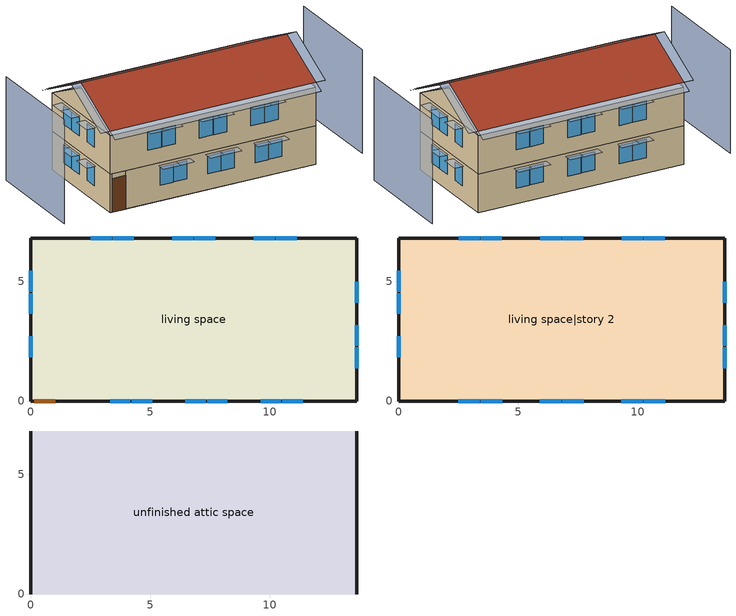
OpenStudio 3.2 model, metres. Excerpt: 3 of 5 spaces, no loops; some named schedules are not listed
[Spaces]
living space
 floor foundation (FloorFndGrndFinSlab): 0,0 0,6.82 13.63,6.82 13.63,0 z0
 wall outside (WallExtInsFin): 0,6.82 0,0 0.13,0 1.05,0 13.63,0 13.63,6.82 0,6.82 z0:2.44
 window (WindowConstruction): 3.32,0 4.16,0 / 4.22,0 5.07,0 / 6.46,0 7.31,0 / 7.37,0 8.22,0 / 9.61,0 10.45,0 / 10.52,0 11.36,0 z1:2.13; 11.12,6.82 10.25,6.82 / 10.19,6.82 9.33,6.82 / 7.71,6.82 6.85,6.82 / 6.79,6.82 5.92,6.82 / 4.3,6.82 3.44,6.82 / 3.38,6.82 2.51,6.82 / 0,5.44 0,4.57 / 0,4.51 0,3.65 / 0,2.7 0,1.84 / 13.63,1.38 13.63,2.24 / 13.63,2.3 13.63,3.17 / 13.63,4.11 13.63,4.98 z0.98:2.13
 door (Door): 0.15,0 1.02,0 z0:2.13
living space|story 2
 floor to living space (FloorFinUninsFin): 0,0 0,6.82 13.63,6.82 13.63,0 z2.44
 wall outside (WallExtInsFin): 0,6.82 0,0 13.63,0 13.63,6.82 0,6.82 z2.44:4.88
 window (WindowConstruction): 2.5,0 3.38,0 / 3.44,0 4.32,0 / 5.9,0 6.79,0 / 6.85,0 7.73,0 / 9.31,0 10.19,0 / 10.25,0 11.14,0 z3.4:4.57; 11.12,6.82 10.25,6.82 / 10.19,6.82 9.33,6.82 / 7.71,6.82 6.85,6.82 / 6.79,6.82 5.92,6.82 / 4.3,6.82 3.44,6.82 / 3.38,6.82 2.51,6.82 / 0,5.44 0,4.57 / 0,4.51 0,3.65 / 0,2.7 0,1.84 / 13.63,1.38 13.63,2.24 / 13.63,2.3 13.63,3.17 / 13.63,4.11 13.63,4.98 z3.42:4.57
unfinished attic space
 floor to living space|story 2 (FloorFinInsUnfinAttic): 0,6.82 13.63,6.82 13.63,0 0,0 z4.88
 wall outside (WallExtUninsUnfin): 0,3.41,6.58 0,6.82,4.88 0,0,4.88; 13.63,3.41,6.58 13.63,0,4.88 13.63,6.82,4.88
 roof outside (RoofUnfinInsExt): 13.63,3.41,6.89 0,3.41,6.89 0,0,5.18 13.63,0,5.18; 0,3.41,6.89 13.63,3.41,6.89 13.63,6.82,5.18 0,6.82,5.18
shading: -3.05,6.82 -3.05,0 / 16.68,0 16.68,6.82 z0:6.58; 13.63,4.11 13.63,4.98 / 4.3,6.82 3.44,6.82 / 10.19,6.82 9.33,6.82 / 13.63,1.38 13.63,2.24 / 0,4.51 0,3.65 / 6.79,6.82 5.92,6.82 / 0,5.44 0,4.57 / 11.12,6.82 10.25,6.82 / 7.71,6.82 6.85,6.82 / 13.63,2.3 13.63,3.17 / 3.38,6.82 2.51,6.82 / 0,2.7 0,1.84 z0.98:2.13; 13.63,4.11 13.63,4.98 / 13.63,2.3 13.63,3.17 / 13.63,1.38 13.63,2.24 / 0,4.51 0,3.65 / 3.38,6.82 2.51,6.82 / 10.19,6.82 9.33,6.82 / 7.71,6.82 6.85,6.82 / 11.12,6.82 10.25,6.82 / 6.79,6.82 5.92,6.82 / 4.3,6.82 3.44,6.82 / 0,5.44 0,4.57 / 0,2.7 0,1.84 z3.42:4.57; 7.37,0 8.22,0 / 6.46,0 7.31,0 / 3.32,0 4.16,0 / 4.22,0 5.07,0 / 10.52,0 11.36,0 / 9.61,0 10.45,0 z1:2.13; 9.31,0 10.19,0 / 5.9,0 6.79,0 / 3.44,0 4.32,0 / 10.25,0 11.14,0 / 2.5,0 3.38,0 / 6.85,0 7.73,0 z3.4:4.57; 14.24,0,5.18 14.24,3.41,6.89 13.63,3.41,6.89 13.63,0,5.18; -0.61,3.41,6.89 -0.61,0,5.18 0,0,5.18 0,3.41,6.89; 0,-0.61,4.88 13.63,-0.61,4.88 13.63,0,5.18 0,0,5.18; -0.61,6.82,5.18 -0.61,3.41,6.89 0,3.41,6.89 0,6.82,5.18; 14.24,3.41,6.89 14.24,6.82,5.18 13.63,6.82,5.18 13.63,3.41,6.89; 13.63,7.43,4.88 0,7.43,4.88 0,6.82,5.18 13.63,6.82,5.18; 13.63,5.13 13.63,3.96 14.24,3.96 14.24,5.13 z2.29; 13.63,5.13 13.63,3.96 14.24,3.96 14.24,5.13 z4.72; 13.63,3.32 13.63,2.15 14.24,2.15 14.24,3.32 z4.72; 13.63,2.39 13.63,1.22 14.24,1.22 14.24,2.39 z4.72; 3.29,6.82 4.46,6.82 4.46,7.43 3.29,7.43 z2.29; 8.37,0 7.22,0 7.22,-0.61 8.37,-0.61 z2.29; 7.46,0 6.31,0 6.31,-0.61 7.46,-0.61 z2.29; 9.18,6.82 10.35,6.82 10.35,7.43 9.18,7.43 z2.29; 4.32,0 3.16,0 3.16,-0.61 4.32,-0.61 z2.29; 10.35,0 9.16,0 9.16,-0.61 10.35,-0.61 z4.72; 13.63,2.39 13.63,1.22 14.24,1.22 14.24,2.39 z2.29; 5.22,0 4.07,0 4.07,-0.61 5.22,-0.61 z2.29; 11.52,0 10.36,0 10.36,-0.61 11.52,-0.61 z2.29; 0,3.5 0,4.67 -0.61,4.67 -0.61,3.5 z4.72; 6.94,0 5.75,0 5.75,-0.61 6.94,-0.61 z4.72; 2.36,6.82 3.53,6.82 3.53,7.43 2.36,7.43 z4.72; 0,3.5 0,4.67 -0.61,4.67 -0.61,3.5 z2.29; 4.47,0 3.29,0 3.29,-0.61 4.47,-0.61 z4.72; 11.29,0 10.1,0 10.1,-0.61 11.29,-0.61 z4.72; 3.53,0 2.34,0 2.34,-0.61 3.53,-0.61 z4.72; 5.77,6.82 6.94,6.82 6.94,7.43 5.77,7.43 z2.29; 10.61,0 9.46,0 9.46,-0.61 10.61,-0.61 z2.29; 9.18,6.82 10.35,6.82 10.35,7.43 9.18,7.43 z4.72; 6.69,6.82 7.86,6.82 7.86,7.43 6.69,7.43 z4.72; 10.1,6.82 11.27,6.82 11.27,7.43 10.1,7.43 z4.72; 5.77,6.82 6.94,6.82 6.94,7.43 5.77,7.43 z4.72; 0,4.42 0,5.59 -0.61,5.59 -0.61,4.42 z2.29; 3.29,6.82 4.46,6.82 4.46,7.43 3.29,7.43 z4.72; 10.1,6.82 11.27,6.82 11.27,7.43 10.1,7.43 z2.29; 7.88,0 6.69,0 6.69,-0.61 7.88,-0.61 z4.72; 6.69,6.82 7.86,6.82 7.86,7.43 6.69,7.43 z2.29; 13.63,3.32 13.63,2.15 14.24,2.15 14.24,3.32 z2.29; 2.36,6.82 3.53,6.82 3.53,7.43 2.36,7.43 z2.29; 0,1.69 0,2.86 -0.61,2.86 -0.61,1.69 z2.29; 0,4.42 0,5.59 -0.61,5.59 -0.61,4.42 z4.72; 0,1.69 0,2.86 -0.61,2.86 -0.61,1.69 z4.72
[Building]
Building 1: North Axis {deg}=180; Standards Number of Stories=2; Standards Number of Above Ground Stories=2; Standards Building Type=singlefamilydetached; Standards Number of Living Units=1
[Site]
Denver Intl Ap_CO_USA: Latitude {deg}=39.83; Longitude {deg}=-104.65; Time Zone {hr}=-7; Elevation {m}=1650; Terrain=Suburbs
[ClimateZones]
Climate Zone Institution Name 1=Building America; Climate Zone Document Year 1=0; Climate Zone Value 1=Cold
[Site:WaterMainsTemperature]
Calculation Method=Correlation; Annual Average Outdoor Air Temperature {C}=10.8753; Maximum Difference In Monthly Average Outdoor Air Temperatures {deltaC}=23.1524
[Site:GroundTemperature:Deep]
10.8753, 10.8753, 10.8753, 10.8753, 10.8753, 10.8753, 10.8753, 10.8753, 10.8753, 10.8753, 10.8753, 10.8753
[Material] Roughness=Rough
Name | Thickness {m} | Conductivity {W/m-K} | Density {kg/m3} | Specific Heat {J/kg-K} | Thermal Absorptance | Solar Absorptance | Visible Absorptance
Drywall 0.5 in. | 0.0127 | 0.160291 | 801 | 837.4 | 0.9 | 0.5 | 0.1
FloorUATrussandIns | 0.0889 | 0.0436674 | 50.7834 | 1165.1 | 0.9 | 0.5 | 0.9
FloorUAAdditionalCeilingIns | 0.12827 | 0.0411113 | 16.02 | 1046.75
Asphalt Shingles, Medium | 0.009525 | 0.162714 | 1121.4 | 1465.45 | 0.91 | 0.85 | 0.85
RoofSheathing | 0.01905 | 0.115458 | 512.64 | 1214.23 | 0.82 | 0.3 | 0.3
RoofUARoofIns | 0.18415 | 8.02397 | 37.0049 | 1207.88 | 0.91 | 0.85 | 0.91
Vinyl, Light | 0.009525 | 0.089435 | 177.822 | 1046.75 | 0.9 | 0.3 | 0.3
WallSheathing | 0.0127 | 0.115458 | 512.64 | 1214.23 | 0.82 | 0.3 | 0.3
WallStudAndCavity | 0.0889 | 0.054245 | 162.403 | 1178.92 | 0.9 | 0.3 | 0.9
WallStudAndCavity 1 | 0.0889 | 0.393744 | 83.0341 | 1211.67 | 0.9 | 0.3 | 0.9
WallStudAndCavity 2 | 0.0889 | 0.397942 | 83.0341 | 1211.67 | 0.82 | 0.3 | 0.3
res furniture material living space|story 2 | 0.1524 | 0.115458 | 640.8 | 1214.23 | 0.9 | 0.6 | 0.1
FootingMaterial | 0.2032 | 1.803125 | 2242.8 | 837.4 | 0.9
Concrete 4.0 in. | 0.1016 | 1.803125 | 2242.8 | 837.4 | 0.9
Floor Covering | 0.0127 | 0.0433444 | 54.468 | 1339.84 | 0.9 | 0.9
FloorFinStudAndAirFloor | 0.1397 | 0.557395 | 67.691 | 1210.98 | 0.9 | 0.5 | 0.9
Wood Floor | 0.015875 | 0.115458 | 544.68 | 1214.23
DoorMaterial | 0.04445 | 0.0612267 | 512.64 | 1214.23 | 0.82 | 0.3 | 0.3
[Construction]
FloorFinInsUnfinAttic: Drywall 0.5 in., FloorUATrussandIns, FloorUAAdditionalCeilingIns
RoofUnfinInsExt: Asphalt Shingles, Medium, RoofSheathing, RoofUARoofIns
WallExtInsFin: Vinyl, Light, WallSheathing, WallStudAndCavity, Drywall 0.5 in.
WallExtUninsUnfin: Vinyl, Light, WallSheathing, WallStudAndCavity 1
WallIntFinUninsFin: WallStudAndCavity 2, Drywall 0.5 in.
res furniture construction living space|story 2; res furniture construction living space: res furniture material living space|story 2
FootingConstruction: FootingMaterial
FloorFndGrndFinSlab: Concrete 4.0 in., Floor Covering
FloorFinUninsFin: Drywall 0.5 in., FloorFinStudAndAirFloor, RoofSheathing, Wood Floor, Floor Covering
WindowConstruction: WindowMaterial
Door: DoorMaterial
[WindowMaterial:SimpleGlazingSystem]
WindowMaterial: U-Factor {W/m2-K}=2.10086; Solar Heat Gain Coefficient=0.3
[External:File]
8760.csv: File=8760.csv
[ThermalZone] Use Ideal Air Loads=No
living zone: Thermostat=living zone temperature setpoint
unfinished attic zone: 
res ds res ashp clg asys ret air zone; res ds res ashp htg asys ret air zone: Volume {m3}=0.25
[Sizing:Zone] Zone Cooling Design Supply Air Temperature Input Method=SupplyAirTemperature; Zone Cooling Design Supply Air Temperature {C}=14; Zone Cooling Design Supply Air Temperature Difference {deltaC}=11.11; Zone Heating Design Supply Air Temperature Input Method=SupplyAirTemperature; Zone Heating Design Supply Air Temperature {C}=40; Zone Heating Design Supply Air Temperature Difference {deltaC}=11.11; Zone Cooling Design Supply Air Humidity Ratio {kg-H2O/kg-air}=0.0085; Zone Heating Design Supply Air Humidity Ratio {kg-H2O/kg-air}=0.008; Cooling Design Air Flow Method=DesignDay; Heating Design Air Flow Method=DesignDay; Account for Dedicated Outdoor Air System=No; Dedicated Outdoor Air System Control Strategy=NeutralSupplyAir; Dedicated Outdoor Air Low Setpoint Temperature for Design {C}=autosize; Dedicated Outdoor Air High Setpoint Temperature for Design {C}=autosize
unfinished attic zone; res ds res ashp clg asys ret air zone; res ds res ashp htg asys ret air zone
[Space]
Name | Space Type | Thermal Zone | Building Unit
living space; living space|story 2 | Space Type 1 | living zone | unit 1
unfinished attic space | Space Type 2 | unfinished attic zone
res ds res ashp clg asys ret air space |  | res ds res ashp clg asys ret air zone
res ds res ashp htg asys ret air space |  | res ds res ashp htg asys ret air zone
[SpaceType]
Name | Standards Space Type
Space Type 1 | living
Space Type 2 | unfinished attic
[BuildingUnit]
unit 1: Building Unit Type=Residential
[People:Definition] Number of People Calculation Method=People; Number of People {people}=1.32; Fraction Radiant=0.319734; Sensible Heat Fraction=0.573; Carbon Dioxide Generation Rate {m3/s-W}=0; Enable ASHRAE 55 Comfort Warnings=No; Mean Radiant Temperature Calculation Type=ZoneAveraged
res occupants|living space; res occupants|living space|story 2
[People] Number of People Schedule=occupants; Activity Level Schedule=res occupants activity schedule; Multiplier=1
Name | People Definition | Space or SpaceType
res occupants|living space | res occupants|living space | living space
res occupants|living space|story 2 | res occupants|living space|story 2 | living space|story 2
[InternalMass:Definition] Design Level Calculation Method=SurfaceArea
Name | Construction | Surface Area {m2}
living space|story 2 Partition; living space Partition | WallIntFinUninsFin | 92.903
res furniture mass living space|story 2 | res furniture construction living space|story 2 | 37.1612
res furniture mass living space | res furniture construction living space | 37.1612
[InternalMass] Multiplier=1
Name | Internal Mass Definition | Space or SpaceType
living space|story 2 Partition | living space|story 2 Partition | living space|story 2
living space Partition | living space Partition | living space
res furniture mass living space|story 2 | res furniture mass living space|story 2 | living space|story 2
res furniture mass living space | res furniture mass living space | living space
[Foundation:Kiva]
Foundation Kiva 1: Wall Height Above Grade {m}=0.2032; Wall Depth Below Slab {m}=0.2032; Footing Wall Construction=FootingConstruction
[Foundation:Kiva:Settings]
Soil Conductivity {W/m-K}=1.731; Soil Density {kg/m3}=1842.3; Soil Specific Heat {J/kg-K}=418.7; Ground Solar Absorptivity=0.9; Ground Thermal Absorptivity=0.9; Ground Surface Roughness {m}=0.03; Far-Field Width {m}=40; Deep-Ground Boundary Condition=ZeroFlux; Deep-Ground Depth {m}=40; Minimum Cell Dimension {m}=0.02; Maximum Cell Growth Coefficient=1.5; Simulation Timestep=Hourly
[SurfaceProperty:ExposedFoundationPerimeter]
Surface 1: Exposed Perimeter Calculation Method=TotalExposedPerimeter; Total Exposed Perimeter {m}=40.8932
[WaterUse:Equipment:Definition]
Name | Peak Flow Rate {m3/s} | Target Temperature Schedule
res shower | 0.0176332 | fixtures temperature schedule
res sink | 0.0157378 | fixtures temperature schedule
res bath | 0.00441644 | fixtures temperature schedule
res cw | 0.00629939 | res cw temperature schedule
res dw | 0.00104011 | res dw temperature schedule
[WaterUse:Equipment] Space=living space
Name | Water Use Equipment Definition | Flow Rate Fraction Schedule
res shower | res shower | showers
res sink | res sink | sinks
res bath | res bath | baths
res shower dist | res shower dist | showers
res sink dist | res sink dist | sinks
res bath dist | res bath dist | baths
res cw | res cw | clothes_washer
res dw | res dw | dishwasher
[OtherEquipment:Definition] Design Level Calculation Method=EquipmentLevel
Name | Design Level {W} | Fraction Latent | Fraction Radiant | Fraction Lost
res shower | 507081 | 0.487197 | 0 | 0
res sink | 158036 | 0.312221 | 0 | 0
res bath | 65146.3 | 0 | 0 | 0
res hot water distribution | 99.0622 | 0 | 0 | 0
res cd gas | 195439 | 0.05 | 0.06 | 0.85
res range gas | 373.944 | 0.2 | 0.18 | 0.5
res ds res ashp clg asys SupSLkToLvEq; res ds res ashp clg asys SupLatLkToLvEq; res ds res ashp clg asys SupDCnToLvEq; res ds res ashp clg asys SupDCnToAhEq; res ds res ashp clg asys RetDCnToPlEq; res ds res ashp clg asys RetDCnToAhEquip; res ds res ashp clg asys SupSLkToAhEq; res ds res ashp clg asys SupLatLkToAhEq; res ds res ashp clg asys RetSLkEq; res ds res ashp clg asys RetLatLkEq; res ds res ashp htg asys SupSLkToLvEq; res ds res ashp htg asys SupLatLkToLvEq; res ds res ashp htg asys SupDCnToLvEq; res ds res ashp htg asys SupDCnToAhEq; res ds res ashp htg asys RetDCnToPlEq; res ds res ashp htg asys RetDCnToAhEquip; res ds res ashp htg asys SupSLkToAhEq; res ds res ashp htg asys SupLatLkToAhEq; res ds res ashp htg asys RetSLkEq; res ds res ashp htg asys RetLatLkEq | 0
[OtherEquipment]
Name | Other Equipment Definition | Space or SpaceType | Schedule | Fuel Type
res shower | res shower | living space | showers
res sink | res sink | living space | sinks
res bath | res bath | living space | baths
res hot water distribution | res hot water distribution | living space | res hot water distribution schedule
res cd gas | res cd gas | living space | clothes_dryer | NaturalGas
res range gas | res range gas | living space | cooking_range | NaturalGas
res ds res ashp clg asys SupSLkToLvEq | res ds res ashp clg asys SupSLkToLvEq | living space | Always On Discrete | None
res ds res ashp clg asys SupLatLkToLvEq | res ds res ashp clg asys SupLatLkToLvEq | living space | Always On Discrete | None
res ds res ashp clg asys SupDCnToLvEq | res ds res ashp clg asys SupDCnToLvEq | living space | Always On Discrete | None
res ds res ashp clg asys SupDCnToAhEq | res ds res ashp clg asys SupDCnToAhEq | unfinished attic space | Always On Discrete | None
res ds res ashp clg asys RetDCnToPlEq | res ds res ashp clg asys RetDCnToPlEq | res ds res ashp clg asys ret air space | Always On Discrete | None
res ds res ashp clg asys RetDCnToAhEquip | res ds res ashp clg asys RetDCnToAhEquip | unfinished attic space | Always On Discrete | None
res ds res ashp clg asys SupSLkToAhEq | res ds res ashp clg asys SupSLkToAhEq | unfinished attic space | Always On Discrete | None
res ds res ashp clg asys SupLatLkToAhEq | res ds res ashp clg asys SupLatLkToAhEq | unfinished attic space | Always On Discrete | None
res ds res ashp clg asys RetSLkEq | res ds res ashp clg asys RetSLkEq | res ds res ashp clg asys ret air space | Always On Discrete | None
res ds res ashp clg asys RetLatLkEq | res ds res ashp clg asys RetLatLkEq | res ds res ashp clg asys ret air space | Always On Discrete | None
res ds res ashp htg asys SupSLkToLvEq | res ds res ashp htg asys SupSLkToLvEq | living space | Always On Discrete | None
res ds res ashp htg asys SupLatLkToLvEq | res ds res ashp htg asys SupLatLkToLvEq | living space | Always On Discrete | None
res ds res ashp htg asys SupDCnToLvEq | res ds res ashp htg asys SupDCnToLvEq | living space | Always On Discrete | None
res ds res ashp htg asys SupDCnToAhEq | res ds res ashp htg asys SupDCnToAhEq | unfinished attic space | Always On Discrete | None
res ds res ashp htg asys RetDCnToPlEq | res ds res ashp htg asys RetDCnToPlEq | res ds res ashp htg asys ret air space | Always On Discrete | None
res ds res ashp htg asys RetDCnToAhEquip | res ds res ashp htg asys RetDCnToAhEquip | unfinished attic space | Always On Discrete | None
res ds res ashp htg asys SupSLkToAhEq | res ds res ashp htg asys SupSLkToAhEq | unfinished attic space | Always On Discrete | None
res ds res ashp htg asys SupLatLkToAhEq | res ds res ashp htg asys SupLatLkToAhEq | unfinished attic space | Always On Discrete | None
res ds res ashp htg asys RetSLkEq | res ds res ashp htg asys RetSLkEq | res ds res ashp htg asys ret air space | Always On Discrete | None
res ds res ashp htg asys RetLatLkEq | res ds res ashp htg asys RetLatLkEq | res ds res ashp htg asys ret air space | Always On Discrete | None
[EnergyManagementSystem:Sensor]
Name | Output Variable or Output Meter Index Key | Output Variable or Output Meter
res_shower_vol | res shower | Water Use Equipment Hot Water Volume
res_shower_mixsp | fixtures temperature schedule | Schedule Value
res_nv_pb_s |  | Site Outdoor Air Barometric Pressure
res_af_vw_s |  | Site Wind Speed
res_nv_wt_s |  | Site Outdoor Air Humidity Ratio
res_nv_1_nva_s | res nv_1 avail schedule | Schedule Value
res_nv_1_sp_s | res nv_1 temp schedule | Schedule Value
res_ds_res_ashp_clg_asys_ah_mfr_s | Node 24 | System Node Mass Flow Rate
res_ds_res_ashp_clg_asys_ah_vfr_s | Node 24 | System Node Current Density Volume Flow Rate
res_ds_res_ashp_clg_asys_ah_tt_s | Node 24 | System Node Temperature
res_ds_res_ashp_clg_asys_ra_t_s | Node 27 | System Node Temperature
res_ds_res_ashp_clg_asys_ah_wt_s | Node 24 | System Node Humidity Ratio
res_ds_res_ashp_clg_asys_ra_w_s | Node 27 | System Node Humidity Ratio
res_ds_res_ashp_clg_asys_ah_t_s; res_ds_res_ashp_htg_asys_ah_t_s | unfinished attic zone | Zone Air Temperature
res_ds_res_ashp_clg_asys_ah_w_s; res_ds_res_ashp_htg_asys_ah_w_s | unfinished attic zone | Zone Mean Air Humidity Ratio
res_ds_res_ashp_htg_asys_ah_mfr_s | Node 17 | System Node Mass Flow Rate
res_ds_res_ashp_htg_asys_ah_vfr_s | Node 17 | System Node Current Density Volume Flow Rate
res_ds_res_ashp_htg_asys_ah_tt_s | Node 17 | System Node Temperature
res_ds_res_ashp_htg_asys_ra_t_s | Node 20 | System Node Temperature
res_ds_res_ashp_htg_asys_ah_wt_s | Node 17 | System Node Humidity Ratio
res_ds_res_ashp_htg_asys_ra_w_s | Node 20 | System Node Humidity Ratio
res_infil_1_range_sch_s | res mv_1 range exhaust schedule | Schedule Value
res_infil_1_bath_sch_s | res mv_1 bath exhaust schedule | Schedule Value
res_infil_1_dryer_sch_s | clothes_dryer_exhaust | Schedule Value
res_infil_1_wh_sch_s | Always On Discrete | Schedule Value
[EnergyManagementSystem:Program]
res_shower_sag: If res_shower_vol > 0; Set ShowerTime=SystemTimeStep; Else; Set ShowerTime=0; EndIf; If (res_shower_vol > 0) && (res_shower_mixsp > res_shower_tout); Set ShowerSag=SystemTimeStep; Set ShowerE=res_shower_vol*4141170*(res_shower_mixsp-res_shower_tout); Else; Set ShowerSag=0; Set ShowerE=0; EndIf
res_nv_1_program: Set Tdiff = res_af_1_tin_s-res_af_1_tt_s; Set dT = (@Abs Tdiff); Set pt = (@RhFnTdbWPb res_af_1_tt_s res_nv_wt_s res_nv_pb_s); Set NVA = 14215.228579017588; Set Cs = 0.00017926040778923255; Set Cw = 8.70903777141566e-05; Set MNV = 2.5170530303999974; Set MHR = 0.0115; Set MRH = 0.7; Set temp1 = (res_nv_1_nva_s*NVA); Set SGNV = temp1*((((Cs*dT)+(Cw*(res_af_vw_s^2)))^0.5)/1000); If (res_nv_wt_s<MHR) && (pt<MRH) && (res_af_1_tin_s>res_nv_1_sp_s); Set temp2 = (res_af_1_tin_s-res_nv_1_sp_s); Set NVadj1 = temp2/(res_af_1_tin_s-res_af_1_tt_s); Set NVadj2 = (@Min NVadj1 1); Set NVadj3 = (@Max NVadj2 0); Set NVadj = SGNV*NVadj3; Set res_nv_1_flow_act = (@Min NVadj MNV); Else; Set res_nv_1_flow_act = 0; EndIf
[ThermostatSetpoint:DualSetpoint]
living zone temperature setpoint: Heating Setpoint Temperature Schedule=res heating setpoint; Cooling Setpoint Temperature Schedule=res cooling setpoint
[ElectricEquipment:Definition] Design Level Calculation Method=EquipmentLevel
Name | Design Level {W} | Fraction Latent | Fraction Radiant | Fraction Lost
res refrig | 65.0889 | 0 | 0 | 0
res cw | 70491.5 | 0 | 0.48 | 0.2
res cd electric | 14710.5 | 0 | 0.6 | 0
res dw | 136388 | 0.15 | 0.36 | 0.25
res range electric | 35.8746 | 0.3 | 0.24 | 0.3
res misc plug loads|living space; res misc plug loads|living space|story 2 | 231.437 | 0.021 | 0.558 | 0.049
res infil_1 house fan; res infil_1 range fan; res infil_1 bath fan | 0 | 0 | 0 | 1
[ElectricEquipment]
Name | Electric Equipment Definition | Space or SpaceType | Schedule
res refrig | res refrig | living space | res refrig schedule
res cw | res cw | living space | clothes_washer_power
res cd electric | res cd electric | living space | clothes_dryer
res dw | res dw | living space | dishwasher_power
res range electric | res range electric | living space | cooking_range
res misc plug loads|living space | res misc plug loads|living space | living space | plug_loads
res misc plug loads|living space|story 2 | res misc plug loads|living space|story 2 | living space|story 2 | plug_loads
res infil_1 house fan | res infil_1 house fan | living space | Always On Discrete
res infil_1 range fan | res infil_1 range fan | living space | Always On Discrete
res infil_1 bath fan | res infil_1 bath fan | living space | Always On Discrete
[Lights:Definition] Design Level Calculation Method=LightingLevel; Lighting Level {W}=257.503; Fraction Radiant=0.6; Fraction Visible=0.2; Return Air Fraction=0
res lighting interior living space; res lighting interior living space|story 2
[Lights] Schedule=lighting_interior; Fraction Replaceable=1
Name | Lights Definition | Space or SpaceType
res lighting interior living space | res lighting interior living space | living space
res lighting interior living space|story 2 | res lighting interior living space|story 2 | living space|story 2
[Exterior:Lights:Definition]
res lighting exterior: Design Level {W}=45.3257
[Exterior:Lights]
res lighting exterior: Exterior Lights Definition=res lighting exterior; Schedule=lighting_exterior
[SpaceInfiltration:EffectiveLeakageArea]
res infil|unfinished attic space: Space or SpaceType=unfinished attic space; Schedule=Always On Discrete; Effective Air Leakage Area {cm2}=3093.67; Stack Coefficient=0.000139594; Wind Coefficient=4.10673e-05
[SpaceInfiltration:DesignFlowRate] Space or SpaceType=living space; Schedule=Always On Discrete; Design Flow Rate Calculation Method=Flow/Space; Design Flow Rate {m3/s}=0
res nv_1 flow; res infil_1 flow
[ZoneMixing] Schedule=Always On Continuous; Design Flow Rate Calculation Method=Flow/Zone; Design Flow Rate {m3/s}=0
Name | Zone | Source Zone
res ds res ashp clg asys AhToLivMix; res ds res ashp htg asys AhToLivMix | living zone | unfinished attic zone
res ds res ashp clg asys LivToAhMix; res ds res ashp htg asys LivToAhMix | unfinished attic zone | living zone
